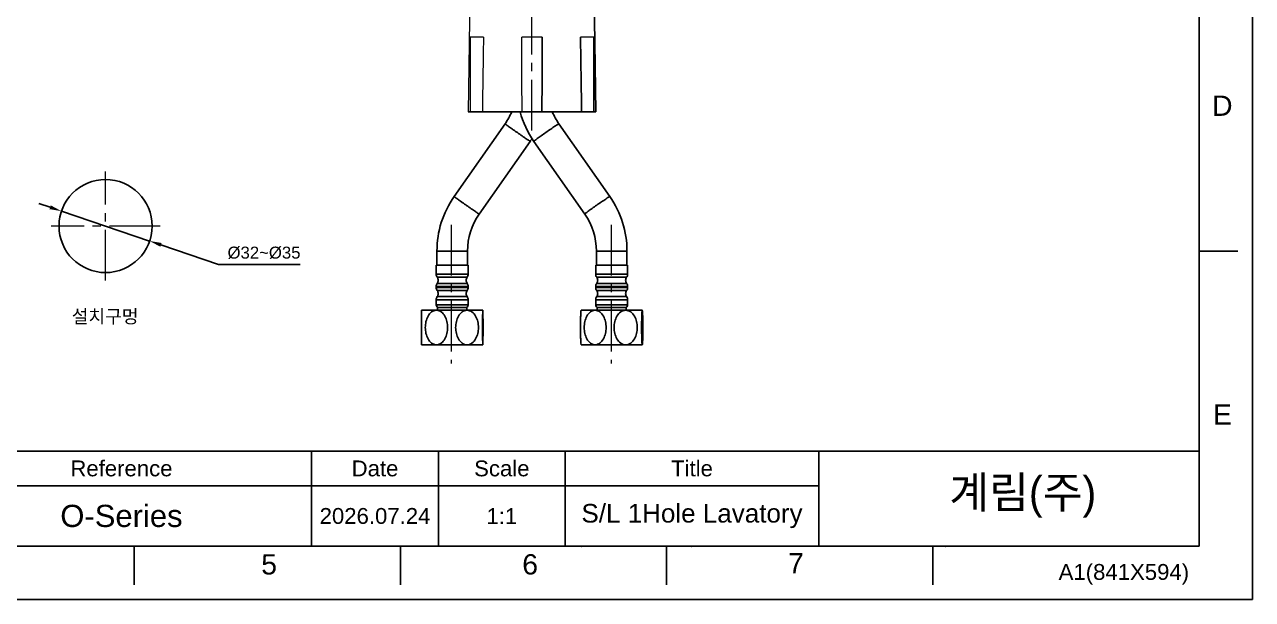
# Model space of a CAD drawing. Header units: millimetres. Extents: x 8809 to 9650, y -1874 to -1279.
# Drawn here: x 9188.2 to 9649.9, y -1873.7 to -1657.6 of the extents above; entities that cross this region are included whole.
import ezdxf

# ---------------------------------------------------------------- set-up
doc = ezdxf.new("R2010")
doc.units = ezdxf.units.MM
doc.linetypes.add('CENTER2', pattern=[28.575, 19.05, -3.175, 3.175, -3.175])
doc.linetypes.add('CENTERX2', pattern=[101.6, 63.5, -12.7, 12.7, -12.7])
for name, color, linetype, lineweight in [('CENTER', 1, 'CENTER2', 15), ('DIM', 3, 'Continuous', 9), ('DIM_', 3, 'Continuous', 9), ('TEXT', 2, 'Continuous', 13)]:
    doc.layers.add(name, color=color, linetype=linetype, lineweight=lineweight)
doc.layers.add('FORM', color=7, linetype='Continuous')
doc.styles.add('Arial Unicode MS', font='ARIALUNI.TTF')
doc.styles.get("Standard").update_dxf_attribs({"font": 'arial.ttf'})
doc.dimstyles.new('사본 ISO-25', dxfattribs={"dimtxt": 4, "dimasz": 4, "dimexe": 1.25, "dimexo": 0.625, "dimgap": 1.5, "dimtad": 1, "dimtih": 1, "dimtoh": 1, "dimdec": 1, "dimzin": 9, "dimdsep": 46, "dimtxsty": 'Standard', "dimcen": 2.5, "dimclrd": 3, "dimclre": 3, "dimclrt": 4, "dimadec": 0, "dimazin": 0, "dimtfac": 1, "dimtdec": 1, "dimtmove": 0, "dimatfit": 3, "dimfxl": 1, "dimarcsym": 0})
doc.dimstyles.new('사본(2) STANDARD', dxfattribs={"dimscale": 0, "dimtxt": 4, "dimasz": 4, "dimexe": 1.25, "dimexo": 0.625, "dimgap": 1.5, "dimtad": 3, "dimtih": 1, "dimtoh": 1, "dimdec": 1, "dimzin": 9, "dimdsep": 46, "dimtxsty": 'Standard', "dimcen": 2.5, "dimclrd": 3, "dimclre": 3, "dimclrt": 4, "dimadec": 0, "dimazin": 0, "dimtfac": 1, "dimtdec": 1, "dimtmove": 0, "dimatfit": 3, "dimfxl": 1.25, "dimtfill": 1, "dimtolj": 1, "dimtzin": 0, "dimarcsym": 0})

# ---------------------------------------------------------------- blocks, each defined once
blk = doc.blocks.new('*D40')
at = {"layer": 'Defpoints', "color": 0, "transparency": 16777216}
for p in [(9378.99, -1438.7), (9259.55, -1461.36), (9290.12, -1544.32), (9235.09, -1600.06), (9378.99, -1697.36)]:
    blk.add_point(p, dxfattribs=at)
at = {"layer": 'DIM', "color": 3, "lineweight": -2, "transparency": 16777216}
for start, end in [(260.3368, 264.57145), (265.42827, 269.6632)]:
    blk.add_arc((9378.99, -783.96), 765.54, start, end, dxfattribs=at)
at = {"layer": 'DIM', "color": 3, "transparency": 16777216}
for points in [[(9250.37, -1539.37), (9250.62, -1537.9), (9246.06, -1537.87)], [(9374.5, -1548.73), (9374.49, -1550.23), (9378.99, -1549.5)]]:
    blk.add_solid(points, dxfattribs=at)
at = {"layer": 'DIM', "color": 4, "transparency": 16777216, "insert": (9312.27, -1546.58), "char_height": 4.5, "attachment_point": 5}
blk.add_mtext('10°', dxfattribs=at)
blk = doc.blocks.new('*D45')
at = {"layer": 'Defpoints', "color": 0, "transparency": 16777216}
for p in [(9202.07, -1727.71), (9235.22, -1738.95)]:
    blk.add_point(p, dxfattribs=at)
at = {"layer": 'DIM_', "color": 3, "lineweight": -2, "transparency": 16777216}
for p, q in [((9197.81, -1726.27), (9193.55, -1724.83)), ((9202.07, -1727.71), (9235.22, -1738.95)), ((9261.13, -1747.74), (9239.48, -1740.4)), ((9291.82, -1747.74), (9261.13, -1747.74))]:
    blk.add_line(p, q, dxfattribs=at)
at = {"layer": 'DIM_', "color": 3, "transparency": 16777216}
for points in [[(9198.05, -1725.56), (9197.57, -1726.98), (9202.07, -1727.71)], [(9239.72, -1739.69), (9239.24, -1741.11), (9235.22, -1738.95)]]:
    blk.add_solid(points, dxfattribs=at)
at = {"layer": 'DIM_', "color": 4, "transparency": 16777216, "insert": (9278.23, -1743.4), "char_height": 4.5, "attachment_point": 5, "style": 'Arial Unicode MS', "bg_fill": 3, "box_fill_scale": 1.1, "bg_fill_color": 256, "bg_fill_true_color": 13158600, "bg_fill_transparency": 0}
blk.add_mtext('\\A1;%%C32~%%C35', dxfattribs=at)

msp = doc.modelspace()

# ---------------------------------------------------------------- linework, layer by layer
at = {"linetype": 'Continuous', "lineweight": 18, "extrusion": (0, 1, 0)}
for p, q in [((9356, -1618.36), (9355, -1690.36)), ((9355.73, -1662.36), (9355.73, -1690.36)), ((9360.75, -1662.36), (9355.73, -1662.36)), ((9382.86, -1662.36), (9375.13, -1662.36)), ((9402.27, -1662.36), (9397.24, -1662.36))]:
    msp.add_line(p, q, dxfattribs=at)
at = {"color": 7, "linetype": 'Continuous', "extrusion": (0, 1, 0)}
for p, q in [((9402, -1618.36), (9403, -1690.36)), ((9402.27, -1690.36), (9402.27, -1662.36))]:
    msp.add_line(p, q, dxfattribs=at)
at = {"color": 7, "linetype": 'Continuous'}
for p, q in [((9355, -1690.36), (9403, -1690.36)), ((9368.86, -1694.89), (9349.72, -1722.23)), ((9389.13, -1694.89), (9389.12, -1694.88)), ((9389.13, -1694.89), (9408.25, -1722.24)), ((9378.28, -1701.48), (9359.14, -1728.83)), ((9378.28, -1701.48), (9378.28, -1701.48)), ((9379.7, -1701.48), (9398.83, -1728.83)), ((9408.25, -1722.23), (9408.25, -1722.24)), ((9359.14, -1728.83), (9359.14, -1728.83)), ((9354.75, -1742.74), (9343.25, -1742.74)), ((9343.25, -1742.74), (9343.25, -1747.98)), ((9354.75, -1742.74), (9354.75, -1747.98)), ((9414.71, -1742.74), (9403.21, -1742.74)), ((9403.21, -1742.74), (9403.21, -1747.98)), ((9414.71, -1742.74), (9414.71, -1747.98)), ((9355, -1747.98), (9343, -1747.98)), ((9343, -1747.98), (9343, -1751.41)), ((9355, -1747.98), (9355, -1751.41)), ((9414.96, -1747.98), (9402.96, -1747.98)), ((9402.96, -1747.98), (9402.96, -1751.41)), ((9414.96, -1747.98), (9414.96, -1751.41)), ((9343, -1751.41), (9355, -1751.41)), ((9343.38, -1752.58), (9354.63, -1752.58)), ((9402.96, -1751.41), (9414.96, -1751.41)), ((9403.34, -1752.58), (9414.59, -1752.58)), ((9355, -1756.04), (9343, -1756.04)), ((9343, -1756.04), (9343, -1756.41)), ((9343, -1756.41), (9355, -1756.41)), ((9354.63, -1754.87), (9343.38, -1754.87)), ((9343.38, -1757.58), (9354.63, -1757.58)), ((9355, -1756.04), (9355, -1756.41)), ((9414.96, -1756.04), (9402.96, -1756.04)), ((9402.96, -1756.04), (9402.96, -1756.41)), ((9402.96, -1756.41), (9414.96, -1756.41)), ((9414.59, -1754.87), (9403.34, -1754.87)), ((9403.34, -1757.58), (9414.59, -1757.58)), ((9414.96, -1756.04), (9414.96, -1756.41)), ((9355, -1761.04), (9343, -1761.04)), ((9343, -1761.04), (9343, -1762.98)), ((9343, -1762.98), (9355, -1762.98)), ((9354.63, -1759.87), (9343.38, -1759.87)), ((9355, -1761.04), (9355, -1762.98)), ((9414.96, -1761.04), (9402.96, -1761.04)), ((9402.96, -1761.04), (9402.96, -1762.98)), ((9402.96, -1762.98), (9414.96, -1762.98)), ((9414.59, -1759.87), (9403.34, -1759.87)), ((9414.96, -1761.04), (9414.96, -1762.98)), ((9337.49, -1765), (9337.5, -1764.98)), ((9360.5, -1764.98), (9337.5, -1764.98)), ((9354.5, -1763.98), (9343.5, -1763.98)), ((9343.5, -1763.98), (9343.5, -1764.98)), ((9354.5, -1763.98), (9354.5, -1764.98)), ((9360.51, -1765), (9360.5, -1764.98)), ((9360.5, -1764.98), (9360.5, -1764.98)), ((9397.44, -1765.05), (9397.46, -1764.98)), ((9420.46, -1764.98), (9397.46, -1764.98)), ((9414.46, -1763.98), (9403.46, -1763.98)), ((9403.46, -1763.98), (9403.46, -1764.98)), ((9414.46, -1763.98), (9414.46, -1764.98)), ((9420.48, -1765.02), (9420.45, -1764.98)), ((9420.49, -1765.05), (9420.46, -1764.98)), ((9337.5, -1777.98), (9337.49, -1777.95)), ((9337.5, -1777.98), (9360.5, -1777.98)), ((9360.5, -1777.98), (9360.51, -1777.95)), ((9360.5, -1777.98), (9360.5, -1777.97)), ((9360.5, -1777.97), (9360.5, -1777.98)), ((9397.45, -1777.93), (9397.43, -1777.84)), ((9397.46, -1777.98), (9397.44, -1777.9)), ((9397.46, -1777.98), (9420.46, -1777.98)), ((9420.45, -1777.98), (9420.48, -1777.93)), ((9420.46, -1777.98), (9420.49, -1777.9)), ((9420.48, -1777.93), (9420.5, -1777.84))]:
    msp.add_line(p, q, dxfattribs=at)
at = {"color": 1}
msp.add_line((9378.99, -1700.42), (9378.99, -1700.42), dxfattribs=at)
msp.add_circle((9218.65, -1733.33), 17.5)
at = {"color": 7, "linetype": 'Continuous'}
for centre, radius, start, end in [((9348.94, -1680.94), 24.32, 325.0212, 337.231), ((9409.25, -1680.87), 36.03, 195.2599, 214.8941), ((9409.07, -1680.95), 24.33, 202.7423, 214.9503), ((9349.04, -1681.01), 35.7, 325.0049, 327.2464), ((9379, -1742.74), 35.75, 145.0045, 180.0003), ((9378.94, -1742.74), 35.77, 359.9977, 34.9646), ((9379, -1742.74), 24.25, 145.0047, 180.0004), ((9378.94, -1742.74), 24.27, 359.9966, 34.9629), ((9345, -1751.41), 2, 180, 215.6591), ((9341.75, -1753.75), 2, 0.59, 35.6591), ((9341.75, -1753.7), 2, 324.3409, 359.41), ((9356.25, -1753.75), 2, 144.3409, 179.41), ((9356.25, -1753.7), 2, 180.59, 215.6591), ((9353, -1751.41), 2, 324.3409, 0), ((9404.96, -1751.41), 2, 180, 215.6591), ((9401.71, -1753.75), 2, 0.59, 35.6591), ((9401.71, -1753.7), 2, 324.3409, 359.41), ((9416.21, -1753.75), 2, 144.3409, 179.41), ((9416.21, -1753.7), 2, 180.59, 215.6591), ((9412.96, -1751.41), 2, 324.3409, 0), ((9345, -1756.04), 2, 144.3409, 180), ((9345, -1756.41), 2, 180, 215.6591), ((9341.75, -1758.75), 2, 0.59, 35.6591), ((9341.75, -1758.7), 2, 324.3409, 359.41), ((9356.25, -1758.75), 2, 144.3409, 179.41), ((9356.25, -1758.7), 2, 180.59, 215.6591), ((9353, -1756.04), 2, 0, 35.6591), ((9353, -1756.41), 2, 324.3409, 0), ((9404.96, -1756.04), 2, 144.3409, 180), ((9404.96, -1756.41), 2, 180, 215.6591), ((9401.71, -1758.75), 2, 0.59, 35.6591), ((9401.71, -1758.7), 2, 324.3409, 359.41), ((9416.21, -1758.75), 2, 144.3409, 179.41), ((9416.21, -1758.7), 2, 180.59, 215.6591), ((9412.96, -1756.04), 2, 0, 35.6591), ((9412.96, -1756.41), 2, 324.3409, 0), ((9345, -1761.04), 2, 144.3409, 180), ((9344, -1762.98), 1, 180, 270), ((9354, -1762.98), 1, 270, 0), ((9353, -1761.04), 2, 0, 35.6591), ((9404.96, -1761.04), 2, 144.3409, 180), ((9403.96, -1762.98), 1, 180, 270), ((9413.96, -1762.98), 1, 270, 0), ((9412.96, -1761.04), 2, 0, 35.6591)]:
    msp.add_arc(centre, radius, start, end, dxfattribs=at)
at = {"linetype": 'Continuous', "lineweight": 18}
for points in [[(9360.75, -1662.36), (9360.7, -1665.69), (9360.61, -1672.22), (9360.46, -1681.52), (9360.37, -1687.46), (9360.33, -1690.36)], [(9375.27, -1690.36), (9375.25, -1687.46), (9375.22, -1681.52), (9375.18, -1672.22), (9375.15, -1665.7), (9375.13, -1662.36)]]:
    msp.add_open_spline(points, degree=3, dxfattribs=at)
at = {"color": 7, "linetype": 'Continuous'}
for points in [[(9382.86, -1662.36), (9382.84, -1665.69), (9382.82, -1672.22), (9382.77, -1681.52), (9382.74, -1687.46), (9382.72, -1690.36)], [(9397.67, -1690.36), (9397.62, -1687.46), (9397.53, -1681.52), (9397.38, -1672.22), (9397.29, -1665.7), (9397.24, -1662.36)]]:
    msp.add_open_spline(points, degree=3, dxfattribs=at)
for points, knots in [([(9378.28, -1701.48), (9378.27, -1701.48), (9378.23, -1701.45), (9378.16, -1701.41), (9378.04, -1701.33), (9377.79, -1701.17), (9377.39, -1700.9), (9376.8, -1700.49), (9376.09, -1700), (9374.98, -1699.23), (9373.8, -1698.41), (9372.6, -1697.57), (9371.74, -1696.96), (9370.94, -1696.4), (9370.25, -1695.91), (9369.74, -1695.54), (9369.41, -1695.3), (9369.22, -1695.16), (9369.07, -1695.05), (9368.95, -1694.97), (9368.91, -1694.92), (9368.86, -1694.89), (9368.86, -1694.89)], [0, 0, 0, 0, 0.003119, 0.010951, 0.023443, 0.040487, 0.087508, 0.150234, 0.226282, 0.312749, 0.503504, 0.600531, 0.693726, 0.779546, 0.854721, 0.916383, 0.941397, 0.962192, 0.978586, 0.99041, 0.997558, 1, 1, 1, 1]), ([(9389.12, -1694.88), (9389.07, -1694.88), (9388.92, -1694.99), (9388.61, -1695.15), (9388.14, -1695.46), (9387.54, -1695.85), (9386.82, -1696.34), (9385.7, -1697.1), (9384.23, -1698.11), (9382.79, -1699.14), (9381.71, -1699.91), (9381.03, -1700.41), (9380.48, -1700.83), (9380.1, -1701.11), (9379.89, -1701.29), (9379.78, -1701.38), (9379.74, -1701.43), (9379.7, -1701.47), (9379.7, -1701.48)], [0, 0, 0, 0, 0.013451, 0.044946, 0.093417, 0.157085, 0.233575, 0.320022, 0.5096, 0.697706, 0.782366, 0.856447, 0.917174, 0.962294, 0.978458, 0.990152, 0.997288, 1, 1, 1, 1]), ([(9349.72, -1722.23), (9349.71, -1722.24), (9349.76, -1722.27), (9349.8, -1722.32), (9349.93, -1722.4), (9350.07, -1722.51), (9350.27, -1722.65), (9350.6, -1722.89), (9351.1, -1723.25), (9351.8, -1723.75), (9352.59, -1724.31), (9353.46, -1724.92), (9354.65, -1725.76), (9355.83, -1726.58), (9356.94, -1727.35), (9357.66, -1727.84), (9358.24, -1728.24), (9358.65, -1728.52), (9358.89, -1728.68), (9359.01, -1728.76), (9359.09, -1728.8), (9359.12, -1728.83), (9359.14, -1728.83)], [0, 0, 0, 0, 0.002442, 0.00959, 0.021414, 0.037808, 0.058603, 0.083617, 0.145279, 0.220454, 0.306274, 0.399469, 0.496496, 0.687251, 0.773718, 0.849766, 0.912492, 0.959513, 0.976557, 0.989049, 0.996881, 1, 1, 1, 1]), ([(9398.83, -1728.83), (9398.82, -1728.82), (9398.86, -1728.78), (9398.91, -1728.73), (9399.02, -1728.64), (9399.23, -1728.46), (9399.6, -1728.17), (9400.15, -1727.76), (9400.83, -1727.26), (9401.91, -1726.48), (9403.36, -1725.46), (9404.82, -1724.44), (9405.94, -1723.68), (9406.67, -1723.2), (9407.27, -1722.81), (9407.74, -1722.5), (9408.04, -1722.34), (9408.2, -1722.23), (9408.25, -1722.23)], [0, 0, 0, 0, 0.002712, 0.009848, 0.021542, 0.037706, 0.082826, 0.143553, 0.217634, 0.302294, 0.4904, 0.679978, 0.766425, 0.842915, 0.906583, 0.955054, 0.986549, 1, 1, 1, 1]), ([(9337.42, -1771.48), (9337.42, -1770.75), (9337.42, -1769.36), (9337.43, -1767.68), (9337.45, -1766.48), (9337.46, -1765.78), (9337.49, -1765.3), (9337.48, -1765.05), (9337.5, -1764.98)], [0, 0, 0, 0, 0.334221, 0.642962, 0.776808, 0.887735, 0.965746, 1, 1, 1, 1]), ([(9343.08, -1764.98), (9342.44, -1764.98), (9341.09, -1765.52), (9339.81, -1767.2), (9339.04, -1769.25), (9338.88, -1770.73), (9338.88, -1771.48)], [0, 0, 0, 0, 0.228943, 0.475661, 0.735015, 1, 1, 1, 1]), ([(9347.28, -1771.48), (9347.28, -1770.73), (9347.12, -1769.25), (9346.35, -1767.2), (9345.07, -1765.52), (9343.72, -1764.98), (9343.08, -1764.98)], [0, 0, 0, 0, 0.264991, 0.524332, 0.771055, 1, 1, 1, 1]), ([(9354.58, -1764.98), (9353.92, -1764.98), (9352.56, -1765.51), (9351.24, -1767.19), (9350.46, -1769.25), (9350.29, -1770.73), (9350.29, -1771.48)], [0, 0, 0, 0, 0.23144, 0.47853, 0.73677, 1, 1, 1, 1]), ([(9358.86, -1771.48), (9358.86, -1770.73), (9358.7, -1769.25), (9357.92, -1767.19), (9356.59, -1765.51), (9355.23, -1764.98), (9354.58, -1764.98)], [0, 0, 0, 0, 0.263235, 0.521463, 0.768557, 1, 1, 1, 1]), ([(9360.48, -1765.11), (9360.46, -1765.43), (9360.45, -1766.27), (9360.42, -1768.39), (9360.42, -1770.2), (9360.42, -1771.48)], [0, 0, 0, 0, 0.151609, 0.397007, 1, 1, 1, 1]), ([(9360.5, -1764.98), (9360.49, -1764.98), (9360.5, -1765.05), (9360.49, -1765.07), (9360.48, -1765.11)], [0, 0, 0, 0, 0.259118, 1, 1, 1, 1]), ([(9360.58, -1771.48), (9360.58, -1770.75), (9360.58, -1769.36), (9360.57, -1767.68), (9360.55, -1766.48), (9360.55, -1765.78), (9360.52, -1765.3), (9360.53, -1765.05), (9360.5, -1764.98)], [0, 0, 0, 0, 0.334228, 0.64295, 0.776785, 0.88773, 0.96576, 1, 1, 1, 1]), ([(9397.24, -1771.48), (9397.24, -1770.78), (9397.25, -1769.44), (9397.28, -1767.81), (9397.32, -1766.64), (9397.35, -1765.93), (9397.39, -1765.4), (9397.42, -1765.12), (9397.45, -1765.02)], [0, 0, 0, 0, 0.322332, 0.622335, 0.754608, 0.867416, 0.952425, 1, 1, 1, 1]), ([(9402.73, -1764.98), (9402.1, -1764.98), (9400.78, -1765.53), (9399.52, -1767.2), (9398.78, -1769.25), (9398.62, -1770.73), (9398.62, -1771.48)], [0, 0, 0, 0, 0.226526, 0.472897, 0.733327, 1, 1, 1, 1]), ([(9406.85, -1771.48), (9406.85, -1770.73), (9406.69, -1769.25), (9405.95, -1767.2), (9404.69, -1765.53), (9403.37, -1764.98), (9402.73, -1764.98)], [0, 0, 0, 0, 0.266679, 0.527096, 0.773472, 1, 1, 1, 1]), ([(9414.22, -1764.98), (9413.56, -1764.98), (9412.18, -1765.51), (9410.83, -1767.19), (9410.04, -1769.25), (9409.86, -1770.73), (9409.86, -1771.48)], [0, 0, 0, 0, 0.233538, 0.480949, 0.738254, 1, 1, 1, 1]), ([(9418.58, -1771.48), (9418.58, -1770.73), (9418.41, -1769.25), (9417.61, -1767.19), (9416.26, -1765.51), (9414.89, -1764.98), (9414.22, -1764.98)], [0, 0, 0, 0, 0.261751, 0.519044, 0.76646, 1, 1, 1, 1]), ([(9420.45, -1764.98), (9420.43, -1764.98), (9420.41, -1765.06), (9420.39, -1765.16), (9420.37, -1765.38), (9420.33, -1765.77), (9420.3, -1766.39), (9420.27, -1767.25), (9420.24, -1768.22), (9420.22, -1769.64), (9420.21, -1770.74), (9420.21, -1771.48)], [0, 0, 0, 0, 0.007871, 0.027864, 0.059633, 0.101809, 0.211483, 0.346022, 0.49724, 0.659362, 1, 1, 1, 1]), ([(9420.69, -1771.48), (9420.69, -1770.78), (9420.68, -1769.44), (9420.65, -1767.81), (9420.61, -1766.64), (9420.58, -1765.93), (9420.53, -1765.4), (9420.51, -1765.12), (9420.48, -1765.02)], [0, 0, 0, 0, 0.322331, 0.622349, 0.75464, 0.867435, 0.952423, 1, 1, 1, 1]), ([(9337.5, -1777.97), (9337.48, -1777.9), (9337.49, -1777.65), (9337.46, -1777.17), (9337.45, -1776.47), (9337.43, -1775.27), (9337.42, -1773.59), (9337.42, -1772.2), (9337.42, -1771.48)], [0, 0, 0, 0, 0.03426, 0.112302, 0.223248, 0.35708, 0.665787, 1, 1, 1, 1]), ([(9338.88, -1771.48), (9338.88, -1772.22), (9339.04, -1773.7), (9339.81, -1775.75), (9341.09, -1777.43), (9342.44, -1777.98), (9343.08, -1777.98)], [0, 0, 0, 0, 0.264991, 0.524332, 0.771055, 1, 1, 1, 1]), ([(9343.08, -1777.98), (9343.72, -1777.98), (9345.07, -1777.43), (9346.35, -1775.75), (9347.12, -1773.7), (9347.28, -1772.22), (9347.28, -1771.48)], [0, 0, 0, 0, 0.228943, 0.475661, 0.735015, 1, 1, 1, 1]), ([(9350.29, -1771.48), (9350.29, -1772.22), (9350.46, -1773.7), (9351.24, -1775.76), (9352.56, -1777.44), (9353.92, -1777.98), (9354.58, -1777.98)], [0, 0, 0, 0, 0.263235, 0.521463, 0.768557, 1, 1, 1, 1]), ([(9354.58, -1777.98), (9355.23, -1777.98), (9356.59, -1777.44), (9357.92, -1775.76), (9358.69, -1773.7), (9358.86, -1772.22), (9358.86, -1771.48)], [0, 0, 0, 0, 0.23144, 0.47853, 0.73677, 1, 1, 1, 1]), ([(9360.42, -1771.48), (9360.42, -1772.2), (9360.42, -1773.59), (9360.43, -1775.28), (9360.45, -1776.48), (9360.45, -1777.18), (9360.49, -1777.65), (9360.47, -1777.9), (9360.5, -1777.97)], [0, 0, 0, 0, 0.334723, 0.643806, 0.777705, 0.888568, 0.966303, 1, 1, 1, 1]), ([(9360.5, -1777.97), (9360.53, -1777.9), (9360.52, -1777.65), (9360.55, -1777.17), (9360.55, -1776.47), (9360.57, -1775.27), (9360.58, -1773.59), (9360.58, -1772.2), (9360.58, -1771.48)], [0, 0, 0, 0, 0.034276, 0.1123, 0.223229, 0.35707, 0.665796, 1, 1, 1, 1]), ([(9397.43, -1777.84), (9397.37, -1777.53), (9397.34, -1776.68), (9397.27, -1775.22), (9397.25, -1773.42), (9397.24, -1772.14), (9397.24, -1771.48)], [0, 0, 0, 0, 0.152063, 0.397445, 0.689118, 1, 1, 1, 1]), ([(9398.62, -1771.48), (9398.62, -1772.22), (9398.78, -1773.7), (9399.52, -1775.75), (9400.78, -1777.42), (9402.1, -1777.98), (9402.73, -1777.98)], [0, 0, 0, 0, 0.266679, 0.527096, 0.773472, 1, 1, 1, 1]), ([(9402.73, -1777.98), (9403.37, -1777.98), (9404.69, -1777.42), (9405.95, -1775.75), (9406.69, -1773.7), (9406.85, -1772.22), (9406.85, -1771.48)], [0, 0, 0, 0, 0.226526, 0.472897, 0.733327, 1, 1, 1, 1]), ([(9409.86, -1771.48), (9409.86, -1772.22), (9410.04, -1773.71), (9410.83, -1775.76), (9412.18, -1777.44), (9413.56, -1777.98), (9414.22, -1777.98)], [0, 0, 0, 0, 0.261751, 0.519044, 0.76646, 1, 1, 1, 1]), ([(9414.22, -1777.98), (9414.89, -1777.98), (9416.26, -1777.44), (9417.61, -1775.76), (9418.41, -1773.71), (9418.58, -1772.22), (9418.58, -1771.48)], [0, 0, 0, 0, 0.233538, 0.480949, 0.738254, 1, 1, 1, 1]), ([(9420.21, -1771.48), (9420.21, -1772.22), (9420.22, -1773.31), (9420.24, -1774.73), (9420.27, -1775.7), (9420.3, -1776.56), (9420.33, -1777.18), (9420.37, -1777.57), (9420.39, -1777.79), (9420.41, -1777.89), (9420.43, -1777.98), (9420.45, -1777.98)], [0, 0, 0, 0, 0.340622, 0.502732, 0.653984, 0.788531, 0.898189, 0.940354, 0.972118, 0.992123, 1, 1, 1, 1]), ([(9420.5, -1777.84), (9420.55, -1777.52), (9420.59, -1776.68), (9420.65, -1775.22), (9420.68, -1773.41), (9420.69, -1772.14), (9420.69, -1771.48)], [0, 0, 0, 0, 0.1523, 0.397666, 0.689244, 1, 1, 1, 1])]:
    msp.add_open_spline(points, degree=3, knots=knots, dxfattribs=at)
at = {"layer": 'CENTER'}
for p, q in [((9378.99, -1697.36), (9378.99, -1438.7)), ((9218.65, -1753.83), (9218.65, -1712.83)), ((9239.15, -1733.33), (9198.15, -1733.33)), ((9348.62, -1732.83), (9348.62, -1784.98)), ((9408.78, -1732.83), (9408.78, -1784.98))]:
    msp.add_line(p, q, dxfattribs=at)
at = {"layer": 'FORM', "color": 7, "linetype": 'Continuous'}
for p, q in [((9649.89, -1873.72), (9649.89, -1279.01)), ((9629.87, -1299.04), (9629.87, -1853.7)), ((9629.87, -1742.76), (9644.43, -1742.76)), ((9629.87, -1853.7), (8828.91, -1853.7)), ((9229.39, -1853.7), (9229.39, -1868.25)), ((9329.51, -1853.7), (9329.51, -1868.25)), ((9429.63, -1853.7), (9429.63, -1868.25)), ((9529.75, -1853.7), (9529.75, -1868.25)), ((8808.89, -1873.72), (9649.89, -1873.72))]:
    msp.add_line(p, q, dxfattribs=at)
at = {"layer": 'FORM'}
for p, q in [((8985.05, -1817.94), (9629.87, -1817.94)), ((9296.14, -1853.7), (9296.14, -1817.94)), ((9296.14, -1853.7), (9296.14, -1817.94)), ((9296.14, -1853.7), (9296.14, -1817.94)), ((9343.81, -1853.7), (9343.81, -1817.94)), ((9391.49, -1853.7), (9391.49, -1817.94)), ((9486.84, -1853.7), (9486.84, -1817.94)), ((8929.03, -1831.05), (9486.84, -1831.05))]:
    msp.add_line(p, q, dxfattribs=at)
for p in [(9397.61, -1853.7), (9439.04, -1853.7), (9534.46, -1853.7)]:
    msp.add_point(p, dxfattribs=at)

# ---------------------------------------------------------------- texts
at = {"layer": 'DIM_', "insert": (9205.94, -1764.81), "char_height": 5, "attachment_point": 1}
msp.add_mtext_dynamic_manual_height_columns('설치구멍', width=28.1224, gutter_width=12.5, heights=[0], dxfattribs=at)
at = {"layer": 'FORM', "char_height": 7.63, "attachment_point": 5}
for s, width, insert in [('D', 10.0119, (9638.57, -1688.07)), ('E', 10.0119, (9638.57, -1804.18)), ('5', 50.0595, (9280.15, -1860.58)), ('6', 50.0595, (9378.3, -1860.58)), ('7', 50.0595, (9478.25, -1860.12))]:
    msp.add_mtext_dynamic_manual_height_columns(s, width=width, gutter_width=12.51, heights=[0], dxfattribs=dict(at, insert=insert))
at = {"layer": 'TEXT'}
msp.add_text('A1(841X594)', height=5.9595, dxfattribs=at).set_placement((9577.02, -1866.36))
at = {"layer": 'TEXT', "attachment_point": 5}
for s, width, insert, char_height in [('Reference', 143.0272, (9224.62, -1824.49), 5.959), ('Date', 47.6757, (9319.97, -1824.49), 5.959), ('Scale', 47.6757, (9367.65, -1824.49), 5.959), ('Title', 95.3515, (9439.16, -1824.49), 5.959), ('S/L 1Hole Lavatory', 93.2851, (9439.16, -1842.37), 7), ('O-Series', 143.0272, (9224.62, -1842.37), 8.343), ('2026.07.24', 47.6757, (9319.97, -1842.37), 5.959), ('1:1', 47.6757, (9367.65, -1842.37), 5.959)]:
    msp.add_mtext_dynamic_manual_height_columns(s, width=width, gutter_width=29.8, heights=[0], dxfattribs=dict(at, insert=insert, char_height=char_height))
at = {"layer": 'TEXT', "linetype": 'CENTERX2', "insert": (9563.54, -1835.24), "char_height": 11.9189, "attachment_point": 5}
msp.add_mtext_dynamic_manual_height_columns('{\\fHYGothic-Medium|b0|i0|c129|p18;계림(주)}', width=143.0272, gutter_width=29.8, heights=[0], dxfattribs=at)

# ---------------------------------------------------------------- dimensions: what is measured, and where the dimension line sits
at = {"layer": 'DIM', "color": 1}
dim = msp.add_angular_dim_2l(base=(9290.12, -1544.32), line1=((9378.99, -1697.36), (9378.99, -1438.7)), line2=((9235.09, -1600.06), (9259.55, -1461.36)), dimstyle='사본 ISO-25', override={"dimtxt": 4.5, "dimasz": 4.5, "dimtad": 0}, dxfattribs=at)
dim.commit()
dim.dimension.update_dxf_attribs({"geometry": '*D40', "text_midpoint": (9312.27, -1546.58)})

# ---------------------------------------------------------------- next in the draw order: dimensions: what is measured, and where the dimension line sits
at = {"layer": 'DIM_'}
dim = msp.add_diameter_dim_2p(p1=(9202.07, -1727.71), p2=(9235.22, -1738.95), text='%%C32~%%C35', dimstyle='사본(2) STANDARD', override={"dimscale": 1, "dimtxt": 4.5, "dimasz": 4.5, "dimgap": 2, "dimtxsty": 'Arial Unicode MS'}, dxfattribs=at)
dim.commit()
dim.dimension.update_dxf_attribs({"geometry": '*D45', "text_midpoint": (9278.23, -1747.74), "dimtype": 163})

doc.saveas('drawing.dxf')
